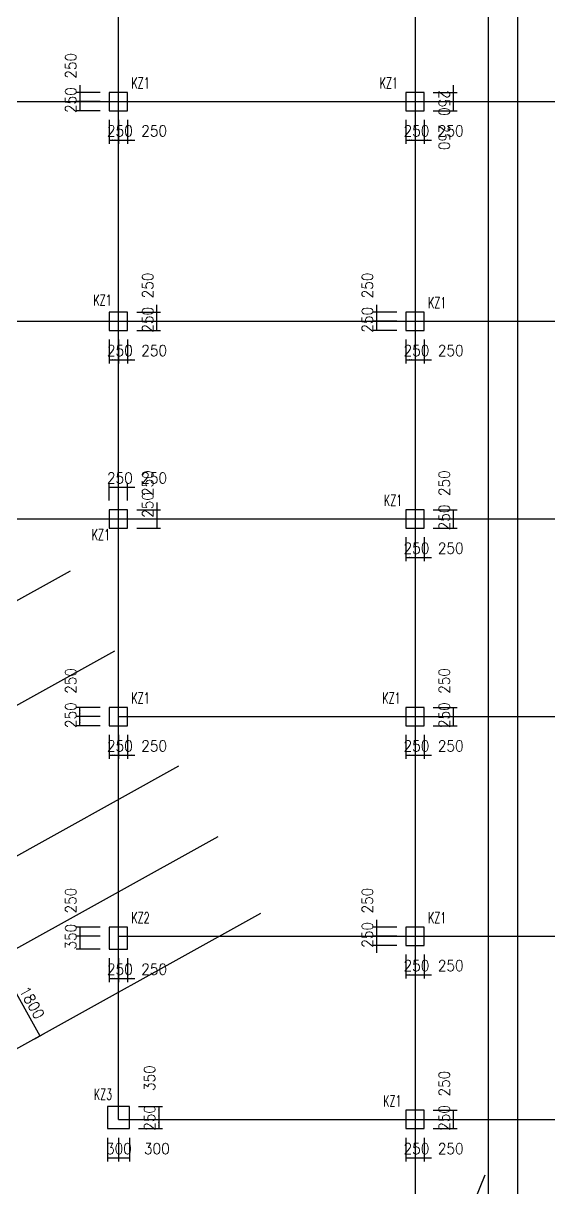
# Model space of a CAD drawing. Extents: x 387171 to 699106, y 11966 to 245688.
# Drawn here: x 522060 to 536410, y 98222 to 130026 of the extents above; entities that cross this region are included whole.
import ezdxf

# ---------------------------------------------------------------- set-up
doc = ezdxf.new("R2010")
doc.units = 0
doc.header["$LTSCALE"] = 100
doc.header["$MEASUREMENT"] = 0
for name, color, linetype in [('COLU', 7, 'Continuous'), ('DIM', 3, 'Continuous'), ('DOTE', 253, 'Continuous'), ('h后浇带', 51, 'Continuous'), ('NUM', 7, 'Continuous'), ('小尺寸', 4, 'Continuous')]:
    doc.layers.add(name, color=color, linetype=linetype)
doc.styles.get("Standard").update_dxf_attribs({"font": 'standard'})
doc.dimstyles.get("Standard").update_dxf_attribs({"dimtxt": 300, "dimasz": 100, "dimexe": 100, "dimexo": 250, "dimgap": 100, "dimtad": 0, "dimtoh": 1, "dimdec": 0, "dimdsep": 46, "dimcen": 0.09, "dimclrt": 7, "dimadec": 0, "dimazin": 0, "dimtfac": 1, "dimtdec": 4, "dimtofl": 0, "dimtmove": 0, "dimatfit": 3, "dimfxl": 1, "dimtolj": 1, "dimtzin": 0, "dimarcsym": 0})

# ---------------------------------------------------------------- blocks, each defined once
blk = doc.blocks.new('*D3214')
at = {"layer": '小尺寸', "color": 0, "linetype": 'ByBlock', "lineweight": -2}
for p, q in [((521503, 103864), (521729, 103990)), ((521641, 103941), (522515, 102367)), ((522377, 102290), (522603, 102416))]:
    blk.add_line(p, q, dxfattribs=at)
for points in [[(521641, 103941), (521705, 103862), (521675, 103846)], [(522515, 102367), (522452, 102447), (522481, 102463)]]:
    blk.add_solid(points, dxfattribs=at)
at = {"layer": '小尺寸', "color": 7, "linetype": 'Continuous', "lineweight": -2, "insert": (522297, 103276), "char_height": 300, "width": 690, "attachment_point": 5, "rotation": 299.0454}
blk.add_mtext('1800', dxfattribs=at)
blk = doc.blocks.new('*D1514')
at = {"layer": 'DIM', "color": 0, "linetype": 'ByBlock', "lineweight": -2}
for p, q in [((523608, 128338), (523608, 127688)), ((524158, 128138), (523508, 128138)), ((524158, 127888), (523508, 127888))]:
    blk.add_line(p, q, dxfattribs=at)
for points in [[(523608, 128138), (523591, 128238), (523625, 128238)], [(523608, 127888), (523625, 127788), (523591, 127788)]]:
    blk.add_solid(points, dxfattribs=at)
at = {"layer": 'DIM', "color": 7, "linetype": 'Continuous', "lineweight": -2, "insert": (523358, 128864), "char_height": 300, "width": 566.67, "attachment_point": 5, "rotation": 90}
blk.add_mtext('250', dxfattribs=at)
blk = doc.blocks.new('*D1693')
at = {"layer": 'DIM', "color": 0, "linetype": 'ByBlock', "lineweight": -2}
for p, q in [((524158, 127888), (523508, 127888)), ((523608, 127888), (523608, 127638)), ((524158, 127638), (523508, 127638))]:
    blk.add_line(p, q, dxfattribs=at)
for points in [[(523608, 127888), (523625, 127788), (523591, 127788)], [(523608, 127638), (523591, 127738), (523625, 127738)]]:
    blk.add_solid(points, dxfattribs=at)
at = {"layer": 'DIM', "color": 7, "linetype": 'Continuous', "lineweight": -2, "insert": (523358, 127928), "char_height": 300, "width": 566.67, "attachment_point": 5, "rotation": 90}
blk.add_mtext('250', dxfattribs=at)
blk = doc.blocks.new('*D2612')
at = {"layer": 'DIM', "color": 0, "linetype": 'ByBlock', "lineweight": -2}
for p, q in [((524408, 127388), (524408, 126738)), ((524658, 127388), (524658, 126738)), ((524408, 126838), (524658, 126838))]:
    blk.add_line(p, q, dxfattribs=at)
for points in [[(524408, 126838), (524508, 126855), (524508, 126821)], [(524658, 126838), (524558, 126821), (524558, 126855)]]:
    blk.add_solid(points, dxfattribs=at)
at = {"layer": 'DIM', "color": 7, "linetype": 'Continuous', "lineweight": -2, "insert": (524698, 127088), "char_height": 300, "width": 566.67, "attachment_point": 5}
blk.add_mtext('250', dxfattribs=at)
blk = doc.blocks.new('*D2228')
at = {"layer": 'DIM', "color": 0, "linetype": 'ByBlock', "lineweight": -2}
for p, q in [((524658, 127388), (524658, 126738)), ((524908, 127388), (524908, 126738)), ((524458, 126838), (525108, 126838))]:
    blk.add_line(p, q, dxfattribs=at)
for points in [[(524658, 126838), (524558, 126821), (524558, 126855)], [(524908, 126838), (525008, 126855), (525008, 126821)]]:
    blk.add_solid(points, dxfattribs=at)
at = {"layer": 'DIM', "color": 7, "linetype": 'Continuous', "lineweight": -2, "insert": (525634, 127088), "char_height": 300, "width": 566.67, "attachment_point": 5}
blk.add_mtext('250', dxfattribs=at)
blk = doc.blocks.new('*D3007')
at = {"layer": 'DIM', "color": 0, "linetype": 'ByBlock', "lineweight": -2}
for p, q in [((532508, 127388), (532508, 126738)), ((532758, 127388), (532758, 126738)), ((532508, 126838), (532758, 126838))]:
    blk.add_line(p, q, dxfattribs=at)
for points in [[(532508, 126838), (532608, 126855), (532608, 126821)], [(532758, 126838), (532658, 126821), (532658, 126855)]]:
    blk.add_solid(points, dxfattribs=at)
at = {"layer": 'DIM', "color": 7, "linetype": 'Continuous', "lineweight": -2, "insert": (532798, 127088), "char_height": 300, "width": 566.67, "attachment_point": 5}
blk.add_mtext('250', dxfattribs=at)
blk = doc.blocks.new('*D2760')
at = {"layer": 'DIM', "color": 0, "linetype": 'ByBlock', "lineweight": -2}
for p, q in [((532758, 127388), (532758, 126738)), ((533008, 127388), (533008, 126738)), ((532558, 126838), (533208, 126838))]:
    blk.add_line(p, q, dxfattribs=at)
for points in [[(532758, 126838), (532658, 126821), (532658, 126855)], [(533008, 126838), (533108, 126855), (533108, 126821)]]:
    blk.add_solid(points, dxfattribs=at)
at = {"layer": 'DIM', "color": 7, "linetype": 'Continuous', "lineweight": -2, "insert": (533734, 127088), "char_height": 300, "width": 566.67, "attachment_point": 5}
blk.add_mtext('250', dxfattribs=at)
blk = doc.blocks.new('*D3556')
at = {"layer": 'DIM', "color": 0, "linetype": 'ByBlock', "lineweight": -2}
for p, q in [((533258, 127888), (533908, 127888)), ((533808, 127638), (533808, 127888)), ((533258, 127638), (533908, 127638))]:
    blk.add_line(p, q, dxfattribs=at)
for points in [[(533808, 127888), (533825, 127788), (533791, 127788)], [(533808, 127638), (533791, 127738), (533825, 127738)]]:
    blk.add_solid(points, dxfattribs=at)
at = {"layer": 'DIM', "color": 7, "linetype": 'Continuous', "lineweight": -2, "insert": (533558, 126912), "char_height": 300, "width": 566.67, "attachment_point": 5, "rotation": 270}
blk.add_mtext('250', dxfattribs=at)
blk = doc.blocks.new('*D3304')
at = {"layer": 'DIM', "color": 0, "linetype": 'ByBlock', "lineweight": -2}
for p, q in [((533808, 127688), (533808, 128338)), ((533258, 128138), (533908, 128138)), ((533258, 127888), (533908, 127888))]:
    blk.add_line(p, q, dxfattribs=at)
for points in [[(533808, 128138), (533791, 128238), (533825, 128238)], [(533808, 127888), (533825, 127788), (533791, 127788)]]:
    blk.add_solid(points, dxfattribs=at)
at = {"layer": 'DIM', "color": 7, "linetype": 'Continuous', "lineweight": -2, "insert": (533558, 127848), "char_height": 300, "width": 566.67, "attachment_point": 5, "rotation": 270}
blk.add_mtext('250', dxfattribs=at)
blk = doc.blocks.new('*D2312')
at = {"layer": 'DIM', "color": 0, "linetype": 'ByBlock', "lineweight": -2}
for p, q in [((524408, 121388), (524408, 120738)), ((524658, 121388), (524658, 120738)), ((524408, 120838), (524658, 120838))]:
    blk.add_line(p, q, dxfattribs=at)
for points in [[(524408, 120838), (524508, 120855), (524508, 120821)], [(524658, 120838), (524558, 120821), (524558, 120855)]]:
    blk.add_solid(points, dxfattribs=at)
at = {"layer": 'DIM', "color": 7, "linetype": 'Continuous', "lineweight": -2, "insert": (524698, 121088), "char_height": 300, "width": 566.67, "attachment_point": 5}
blk.add_mtext('250', dxfattribs=at)
blk = doc.blocks.new('*D1923')
at = {"layer": 'DIM', "color": 0, "linetype": 'ByBlock', "lineweight": -2}
for p, q in [((524658, 121388), (524658, 120738)), ((524908, 121388), (524908, 120738)), ((524458, 120838), (525108, 120838))]:
    blk.add_line(p, q, dxfattribs=at)
for points in [[(524658, 120838), (524558, 120821), (524558, 120855)], [(524908, 120838), (525008, 120855), (525008, 120821)]]:
    blk.add_solid(points, dxfattribs=at)
at = {"layer": 'DIM', "color": 7, "linetype": 'Continuous', "lineweight": -2, "insert": (525634, 121088), "char_height": 300, "width": 566.67, "attachment_point": 5}
blk.add_mtext('250', dxfattribs=at)
blk = doc.blocks.new('*D2851')
at = {"layer": 'DIM', "color": 0, "linetype": 'ByBlock', "lineweight": -2}
for p, q in [((525158, 121888), (525808, 121888)), ((525708, 121638), (525708, 121888)), ((525158, 121638), (525808, 121638))]:
    blk.add_line(p, q, dxfattribs=at)
for points in [[(525708, 121888), (525725, 121788), (525691, 121788)], [(525708, 121638), (525691, 121738), (525725, 121738)]]:
    blk.add_solid(points, dxfattribs=at)
at = {"layer": 'DIM', "color": 7, "linetype": 'Continuous', "lineweight": -2, "insert": (525458, 121928), "char_height": 300, "width": 566.67, "attachment_point": 5, "rotation": 90}
blk.add_mtext('250', dxfattribs=at)
blk = doc.blocks.new('*D3025')
at = {"layer": 'DIM', "color": 0, "linetype": 'ByBlock', "lineweight": -2}
for p, q in [((525158, 122138), (525808, 122138)), ((525708, 121688), (525708, 122338)), ((525158, 121888), (525808, 121888))]:
    blk.add_line(p, q, dxfattribs=at)
for points in [[(525708, 122138), (525691, 122238), (525725, 122238)], [(525708, 121888), (525725, 121788), (525691, 121788)]]:
    blk.add_solid(points, dxfattribs=at)
at = {"layer": 'DIM', "color": 7, "linetype": 'Continuous', "lineweight": -2, "insert": (525458, 122864), "char_height": 300, "width": 566.67, "attachment_point": 5, "rotation": 90}
blk.add_mtext('250', dxfattribs=at)
blk = doc.blocks.new('*D2638')
at = {"layer": 'DIM', "color": 0, "linetype": 'ByBlock', "lineweight": -2}
for p, q in [((532258, 122138), (531608, 122138)), ((531708, 122338), (531708, 121688)), ((532258, 121888), (531608, 121888))]:
    blk.add_line(p, q, dxfattribs=at)
for points in [[(531708, 122138), (531691, 122238), (531725, 122238)], [(531708, 121888), (531725, 121788), (531691, 121788)]]:
    blk.add_solid(points, dxfattribs=at)
at = {"layer": 'DIM', "color": 7, "linetype": 'Continuous', "lineweight": -2, "insert": (531458, 122864), "char_height": 300, "width": 566.67, "attachment_point": 5, "rotation": 90}
blk.add_mtext('250', dxfattribs=at)
blk = doc.blocks.new('*D3557')
at = {"layer": 'DIM', "color": 0, "linetype": 'ByBlock', "lineweight": -2}
for p, q in [((532258, 121888), (531608, 121888)), ((531708, 121888), (531708, 121638)), ((532258, 121638), (531608, 121638))]:
    blk.add_line(p, q, dxfattribs=at)
for points in [[(531708, 121888), (531725, 121788), (531691, 121788)], [(531708, 121638), (531691, 121738), (531725, 121738)]]:
    blk.add_solid(points, dxfattribs=at)
at = {"layer": 'DIM', "color": 7, "linetype": 'Continuous', "lineweight": -2, "insert": (531458, 121928), "char_height": 300, "width": 566.67, "attachment_point": 5, "rotation": 90}
blk.add_mtext('250', dxfattribs=at)
blk = doc.blocks.new('*D3168')
at = {"layer": 'DIM', "color": 0, "linetype": 'ByBlock', "lineweight": -2}
for p, q in [((532508, 121388), (532508, 120738)), ((532758, 121388), (532758, 120738)), ((532508, 120838), (532758, 120838))]:
    blk.add_line(p, q, dxfattribs=at)
for points in [[(532508, 120838), (532608, 120855), (532608, 120821)], [(532758, 120838), (532658, 120821), (532658, 120855)]]:
    blk.add_solid(points, dxfattribs=at)
at = {"layer": 'DIM', "color": 7, "linetype": 'Continuous', "lineweight": -2, "insert": (532798, 121088), "char_height": 300, "width": 566.67, "attachment_point": 5}
blk.add_mtext('250', dxfattribs=at)
blk = doc.blocks.new('*D4102')
at = {"layer": 'DIM', "color": 0, "linetype": 'ByBlock', "lineweight": -2}
for p, q in [((532758, 121388), (532758, 120738)), ((533008, 121388), (533008, 120738)), ((532558, 120838), (533208, 120838))]:
    blk.add_line(p, q, dxfattribs=at)
for points in [[(532758, 120838), (532658, 120821), (532658, 120855)], [(533008, 120838), (533108, 120855), (533108, 120821)]]:
    blk.add_solid(points, dxfattribs=at)
at = {"layer": 'DIM', "color": 7, "linetype": 'Continuous', "lineweight": -2, "insert": (533734, 121088), "char_height": 300, "width": 566.67, "attachment_point": 5}
blk.add_mtext('250', dxfattribs=at)
blk = doc.blocks.new('*D3702')
at = {"layer": 'DIM', "color": 0, "linetype": 'ByBlock', "lineweight": -2}
for p, q in [((525158, 116738), (525808, 116738)), ((525708, 116938), (525708, 116288)), ((525158, 116488), (525808, 116488))]:
    blk.add_line(p, q, dxfattribs=at)
for points in [[(525708, 116738), (525691, 116838), (525725, 116838)], [(525708, 116488), (525725, 116388), (525691, 116388)]]:
    blk.add_solid(points, dxfattribs=at)
at = {"layer": 'DIM', "color": 7, "linetype": 'Continuous', "lineweight": -2, "insert": (525458, 117464), "char_height": 300, "width": 566.67, "attachment_point": 5, "rotation": 90}
blk.add_mtext('250', dxfattribs=at)
blk = doc.blocks.new('*D3896')
at = {"layer": 'DIM', "color": 0, "linetype": 'ByBlock', "lineweight": -2}
for p, q in [((525158, 116488), (525808, 116488)), ((525708, 116488), (525708, 116238)), ((525158, 116238), (525808, 116238))]:
    blk.add_line(p, q, dxfattribs=at)
for points in [[(525708, 116488), (525725, 116388), (525691, 116388)], [(525708, 116238), (525691, 116338), (525725, 116338)]]:
    blk.add_solid(points, dxfattribs=at)
at = {"layer": 'DIM', "color": 7, "linetype": 'Continuous', "lineweight": -2, "insert": (525458, 116871), "char_height": 300, "width": 566.67, "attachment_point": 5, "rotation": 90}
blk.add_mtext('250', dxfattribs=at)
blk = doc.blocks.new('*D163')
at = {"layer": 'DIM', "color": 0, "linetype": 'ByBlock', "lineweight": -2}
for p, q in [((524408, 116988), (524408, 117456)), ((524658, 116988), (524658, 117456)), ((524408, 117356), (524658, 117356))]:
    blk.add_line(p, q, dxfattribs=at)
for points in [[(524408, 117356), (524508, 117373), (524508, 117340)], [(524658, 117356), (524558, 117340), (524558, 117373)]]:
    blk.add_solid(points, dxfattribs=at)
at = {"layer": 'DIM', "color": 7, "linetype": 'Continuous', "lineweight": -2, "insert": (524698, 117606), "char_height": 300, "width": 566.67, "attachment_point": 5}
blk.add_mtext('250', dxfattribs=at)
blk = doc.blocks.new('*D4434')
at = {"layer": 'DIM', "color": 0, "linetype": 'ByBlock', "lineweight": -2}
for p, q in [((524658, 116988), (524658, 117456)), ((524908, 116988), (524908, 117456)), ((524458, 117356), (525108, 117356))]:
    blk.add_line(p, q, dxfattribs=at)
for points in [[(524658, 117356), (524558, 117340), (524558, 117373)], [(524908, 117356), (525008, 117373), (525008, 117340)]]:
    blk.add_solid(points, dxfattribs=at)
at = {"layer": 'DIM', "color": 7, "linetype": 'Continuous', "lineweight": -2, "insert": (525634, 117606), "char_height": 300, "width": 566.67, "attachment_point": 5}
blk.add_mtext('250', dxfattribs=at)
blk = doc.blocks.new('*D528')
at = {"layer": 'DIM', "color": 0, "linetype": 'ByBlock', "lineweight": -2}
for p, q in [((532508, 115988), (532508, 115338)), ((532758, 115988), (532758, 115338)), ((532508, 115438), (532758, 115438))]:
    blk.add_line(p, q, dxfattribs=at)
for points in [[(532508, 115438), (532608, 115455), (532608, 115421)], [(532758, 115438), (532658, 115421), (532658, 115455)]]:
    blk.add_solid(points, dxfattribs=at)
at = {"layer": 'DIM', "color": 7, "linetype": 'Continuous', "lineweight": -2, "insert": (532798, 115688), "char_height": 300, "width": 566.67, "attachment_point": 5}
blk.add_mtext('250', dxfattribs=at)
blk = doc.blocks.new('*D311')
at = {"layer": 'DIM', "color": 0, "linetype": 'ByBlock', "lineweight": -2}
for p, q in [((532758, 115988), (532758, 115338)), ((533008, 115988), (533008, 115338)), ((532558, 115438), (533208, 115438))]:
    blk.add_line(p, q, dxfattribs=at)
for points in [[(532758, 115438), (532658, 115421), (532658, 115455)], [(533008, 115438), (533108, 115455), (533108, 115421)]]:
    blk.add_solid(points, dxfattribs=at)
at = {"layer": 'DIM', "color": 7, "linetype": 'Continuous', "lineweight": -2, "insert": (533734, 115688), "char_height": 300, "width": 566.67, "attachment_point": 5}
blk.add_mtext('250', dxfattribs=at)
blk = doc.blocks.new('*D1062')
at = {"layer": 'DIM', "color": 0, "linetype": 'ByBlock', "lineweight": -2}
for p, q in [((533258, 116488), (533908, 116488)), ((533808, 116238), (533808, 116488)), ((533258, 116238), (533908, 116238))]:
    blk.add_line(p, q, dxfattribs=at)
for points in [[(533808, 116488), (533825, 116388), (533791, 116388)], [(533808, 116238), (533791, 116338), (533825, 116338)]]:
    blk.add_solid(points, dxfattribs=at)
at = {"layer": 'DIM', "color": 7, "linetype": 'Continuous', "lineweight": -2, "insert": (533558, 116528), "char_height": 300, "width": 566.67, "attachment_point": 5, "rotation": 90}
blk.add_mtext('250', dxfattribs=at)
blk = doc.blocks.new('*D819')
at = {"layer": 'DIM', "color": 0, "linetype": 'ByBlock', "lineweight": -2}
for p, q in [((533258, 116738), (533908, 116738)), ((533808, 116488), (533808, 116738)), ((533258, 116488), (533908, 116488))]:
    blk.add_line(p, q, dxfattribs=at)
for points in [[(533808, 116738), (533825, 116638), (533791, 116638)], [(533808, 116488), (533791, 116588), (533825, 116588)]]:
    blk.add_solid(points, dxfattribs=at)
at = {"layer": 'DIM', "color": 7, "linetype": 'Continuous', "lineweight": -2, "insert": (533558, 117464), "char_height": 300, "width": 566.67, "attachment_point": 5, "rotation": 90}
blk.add_mtext('250', dxfattribs=at)
blk = doc.blocks.new('*D2852')
at = {"layer": 'DIM', "color": 0, "linetype": 'ByBlock', "lineweight": -2}
for p, q in [((524408, 110588), (524408, 109938)), ((524658, 110588), (524658, 109938)), ((524408, 110038), (524658, 110038))]:
    blk.add_line(p, q, dxfattribs=at)
for points in [[(524408, 110038), (524508, 110055), (524508, 110021)], [(524658, 110038), (524558, 110021), (524558, 110055)]]:
    blk.add_solid(points, dxfattribs=at)
at = {"layer": 'DIM', "color": 7, "linetype": 'Continuous', "lineweight": -2, "insert": (524698, 110288), "char_height": 300, "width": 566.67, "attachment_point": 5}
blk.add_mtext('250', dxfattribs=at)
blk = doc.blocks.new('*D3028')
at = {"layer": 'DIM', "color": 0, "linetype": 'ByBlock', "lineweight": -2}
for p, q in [((524658, 110588), (524658, 109938)), ((524908, 110588), (524908, 109938)), ((524458, 110038), (525108, 110038))]:
    blk.add_line(p, q, dxfattribs=at)
for points in [[(524658, 110038), (524558, 110021), (524558, 110055)], [(524908, 110038), (525008, 110055), (525008, 110021)]]:
    blk.add_solid(points, dxfattribs=at)
at = {"layer": 'DIM', "color": 7, "linetype": 'Continuous', "lineweight": -2, "insert": (525634, 110288), "char_height": 300, "width": 566.67, "attachment_point": 5}
blk.add_mtext('250', dxfattribs=at)
blk = doc.blocks.new('*D2797')
at = {"layer": 'DIM', "color": 0, "linetype": 'ByBlock', "lineweight": -2}
for p, q in [((524158, 111088), (523508, 111088)), ((523608, 110838), (523608, 111088)), ((524158, 110838), (523508, 110838))]:
    blk.add_line(p, q, dxfattribs=at)
for points in [[(523608, 111088), (523625, 110988), (523591, 110988)], [(523608, 110838), (523591, 110938), (523625, 110938)]]:
    blk.add_solid(points, dxfattribs=at)
at = {"layer": 'DIM', "color": 7, "linetype": 'Continuous', "lineweight": -2, "insert": (523358, 111128), "char_height": 300, "width": 566.67, "attachment_point": 5, "rotation": 90}
blk.add_mtext('250', dxfattribs=at)
blk = doc.blocks.new('*D3559')
at = {"layer": 'DIM', "color": 0, "linetype": 'ByBlock', "lineweight": -2}
for p, q in [((524158, 111338), (523508, 111338)), ((523608, 111088), (523608, 111338)), ((524158, 111088), (523508, 111088))]:
    blk.add_line(p, q, dxfattribs=at)
for points in [[(523608, 111338), (523625, 111238), (523591, 111238)], [(523608, 111088), (523591, 111188), (523625, 111188)]]:
    blk.add_solid(points, dxfattribs=at)
at = {"layer": 'DIM', "color": 7, "linetype": 'Continuous', "lineweight": -2, "insert": (523358, 112064), "char_height": 300, "width": 566.67, "attachment_point": 5, "rotation": 90}
blk.add_mtext('250', dxfattribs=at)
blk = doc.blocks.new('*D3169')
at = {"layer": 'DIM', "color": 0, "linetype": 'ByBlock', "lineweight": -2}
for p, q in [((532508, 110588), (532508, 109938)), ((532758, 110588), (532758, 109938)), ((532508, 110038), (532758, 110038))]:
    blk.add_line(p, q, dxfattribs=at)
for points in [[(532508, 110038), (532608, 110055), (532608, 110021)], [(532758, 110038), (532658, 110021), (532658, 110055)]]:
    blk.add_solid(points, dxfattribs=at)
at = {"layer": 'DIM', "color": 7, "linetype": 'Continuous', "lineweight": -2, "insert": (532798, 110288), "char_height": 300, "width": 566.67, "attachment_point": 5}
blk.add_mtext('250', dxfattribs=at)
blk = doc.blocks.new('*D4103')
at = {"layer": 'DIM', "color": 0, "linetype": 'ByBlock', "lineweight": -2}
for p, q in [((532758, 110588), (532758, 109938)), ((533008, 110588), (533008, 109938)), ((532558, 110038), (533208, 110038))]:
    blk.add_line(p, q, dxfattribs=at)
for points in [[(532758, 110038), (532658, 110021), (532658, 110055)], [(533008, 110038), (533108, 110055), (533108, 110021)]]:
    blk.add_solid(points, dxfattribs=at)
at = {"layer": 'DIM', "color": 7, "linetype": 'Continuous', "lineweight": -2, "insert": (533734, 110288), "char_height": 300, "width": 566.67, "attachment_point": 5}
blk.add_mtext('250', dxfattribs=at)
blk = doc.blocks.new('*D3704')
at = {"layer": 'DIM', "color": 0, "linetype": 'ByBlock', "lineweight": -2}
for p, q in [((533258, 111088), (533908, 111088)), ((533808, 110838), (533808, 111088)), ((533258, 110838), (533908, 110838))]:
    blk.add_line(p, q, dxfattribs=at)
for points in [[(533808, 111088), (533825, 110988), (533791, 110988)], [(533808, 110838), (533791, 110938), (533825, 110938)]]:
    blk.add_solid(points, dxfattribs=at)
at = {"layer": 'DIM', "color": 7, "linetype": 'Continuous', "lineweight": -2, "insert": (533558, 111128), "char_height": 300, "width": 566.67, "attachment_point": 5, "rotation": 90}
blk.add_mtext('250', dxfattribs=at)
blk = doc.blocks.new('*D4622')
at = {"layer": 'DIM', "color": 0, "linetype": 'ByBlock', "lineweight": -2}
for p, q in [((533258, 111338), (533908, 111338)), ((533808, 111088), (533808, 111338)), ((533258, 111088), (533908, 111088))]:
    blk.add_line(p, q, dxfattribs=at)
for points in [[(533808, 111338), (533825, 111238), (533791, 111238)], [(533808, 111088), (533791, 111188), (533825, 111188)]]:
    blk.add_solid(points, dxfattribs=at)
at = {"layer": 'DIM', "color": 7, "linetype": 'Continuous', "lineweight": -2, "insert": (533558, 112064), "char_height": 300, "width": 566.67, "attachment_point": 5, "rotation": 90}
blk.add_mtext('250', dxfattribs=at)
blk = doc.blocks.new('*D807')
at = {"layer": 'DIM', "color": 0, "linetype": 'ByBlock', "lineweight": -2}
for p, q in [((524158, 105338), (523508, 105338)), ((523608, 105338), (523608, 105088)), ((524158, 105088), (523508, 105088))]:
    blk.add_line(p, q, dxfattribs=at)
for points in [[(523608, 105338), (523625, 105238), (523591, 105238)], [(523608, 105088), (523591, 105188), (523625, 105188)]]:
    blk.add_solid(points, dxfattribs=at)
at = {"layer": 'DIM', "color": 7, "linetype": 'Continuous', "lineweight": -2, "insert": (523358, 106064), "char_height": 300, "width": 566.67, "attachment_point": 5, "rotation": 90}
blk.add_mtext('250', dxfattribs=at)
blk = doc.blocks.new('*D991')
at = {"layer": 'DIM', "color": 0, "linetype": 'ByBlock', "lineweight": -2}
for p, q in [((524158, 105088), (523508, 105088)), ((523608, 105088), (523608, 104738)), ((524158, 104738), (523508, 104738))]:
    blk.add_line(p, q, dxfattribs=at)
for points in [[(523608, 105088), (523625, 104988), (523591, 104988)], [(523608, 104738), (523591, 104838), (523625, 104838)]]:
    blk.add_solid(points, dxfattribs=at)
at = {"layer": 'DIM', "color": 7, "linetype": 'Continuous', "lineweight": -2, "insert": (523358, 105078), "char_height": 300, "width": 566.67, "attachment_point": 5, "rotation": 90}
blk.add_mtext('350', dxfattribs=at)
blk = doc.blocks.new('*D1924')
at = {"layer": 'DIM', "color": 0, "linetype": 'ByBlock', "lineweight": -2}
for p, q in [((524408, 104488), (524408, 103838)), ((524658, 104488), (524658, 103838)), ((524408, 103938), (524658, 103938))]:
    blk.add_line(p, q, dxfattribs=at)
for points in [[(524408, 103938), (524508, 103955), (524508, 103921)], [(524658, 103938), (524558, 103921), (524558, 103955)]]:
    blk.add_solid(points, dxfattribs=at)
at = {"layer": 'DIM', "color": 7, "linetype": 'Continuous', "lineweight": -2, "insert": (524698, 104188), "char_height": 300, "width": 566.67, "attachment_point": 5}
blk.add_mtext('250', dxfattribs=at)
blk = doc.blocks.new('*D1532')
at = {"layer": 'DIM', "color": 0, "linetype": 'ByBlock', "lineweight": -2}
for p, q in [((524658, 104488), (524658, 103838)), ((524908, 104488), (524908, 103838)), ((524458, 103938), (525108, 103938))]:
    blk.add_line(p, q, dxfattribs=at)
for points in [[(524658, 103938), (524558, 103921), (524558, 103955)], [(524908, 103938), (525008, 103955), (525008, 103921)]]:
    blk.add_solid(points, dxfattribs=at)
at = {"layer": 'DIM', "color": 7, "linetype": 'Continuous', "lineweight": -2, "insert": (525634, 104188), "char_height": 300, "width": 566.67, "attachment_point": 5}
blk.add_mtext('250', dxfattribs=at)
blk = doc.blocks.new('*D2314')
at = {"layer": 'DIM', "color": 0, "linetype": 'ByBlock', "lineweight": -2}
for p, q in [((525208, 100438), (525858, 100438)), ((525758, 100438), (525758, 100088)), ((525208, 100088), (525858, 100088))]:
    blk.add_line(p, q, dxfattribs=at)
for points in [[(525758, 100438), (525775, 100338), (525741, 100338)], [(525758, 100088), (525741, 100188), (525775, 100188)]]:
    blk.add_solid(points, dxfattribs=at)
at = {"layer": 'DIM', "color": 7, "linetype": 'Continuous', "lineweight": -2, "insert": (525508, 101214), "char_height": 300, "width": 566.67, "attachment_point": 5, "rotation": 90}
blk.add_mtext('350', dxfattribs=at)
blk = doc.blocks.new('*D2067')
at = {"layer": 'DIM', "color": 0, "linetype": 'ByBlock', "lineweight": -2}
for p, q in [((525208, 100088), (525858, 100088)), ((525758, 100088), (525758, 99838)), ((525208, 99838), (525858, 99838))]:
    blk.add_line(p, q, dxfattribs=at)
for points in [[(525758, 100088), (525775, 99988), (525741, 99988)], [(525758, 99838), (525741, 99938), (525775, 99938)]]:
    blk.add_solid(points, dxfattribs=at)
at = {"layer": 'DIM', "color": 7, "linetype": 'Continuous', "lineweight": -2, "insert": (525508, 100128), "char_height": 300, "width": 566.67, "attachment_point": 5, "rotation": 90}
blk.add_mtext('250', dxfattribs=at)
blk = doc.blocks.new('*D2853')
at = {"layer": 'DIM', "color": 0, "linetype": 'ByBlock', "lineweight": -2}
for p, q in [((524358, 99588), (524358, 98938)), ((524658, 99588), (524658, 98938)), ((524358, 99038), (524658, 99038))]:
    blk.add_line(p, q, dxfattribs=at)
for points in [[(524358, 99038), (524458, 99055), (524458, 99021)], [(524658, 99038), (524558, 99021), (524558, 99055)]]:
    blk.add_solid(points, dxfattribs=at)
at = {"layer": 'DIM', "color": 7, "linetype": 'Continuous', "lineweight": -2, "insert": (524673, 99288), "char_height": 300, "width": 566.67, "attachment_point": 5}
blk.add_mtext('300', dxfattribs=at)
blk = doc.blocks.new('*D2587')
at = {"layer": 'DIM', "color": 0, "linetype": 'ByBlock', "lineweight": -2}
for p, q in [((524658, 99588), (524658, 98938)), ((524958, 99588), (524958, 98938)), ((524658, 99038), (524958, 99038))]:
    blk.add_line(p, q, dxfattribs=at)
for points in [[(524658, 99038), (524758, 99055), (524758, 99021)], [(524958, 99038), (524858, 99021), (524858, 99055)]]:
    blk.add_solid(points, dxfattribs=at)
at = {"layer": 'DIM', "color": 7, "linetype": 'Continuous', "lineweight": -2, "insert": (525709, 99288), "char_height": 300, "width": 566.67, "attachment_point": 5}
blk.add_mtext('300', dxfattribs=at)
blk = doc.blocks.new('*D2656')
at = {"layer": 'DIM', "color": 0, "linetype": 'ByBlock', "lineweight": -2}
for p, q in [((532258, 105338), (531608, 105338)), ((531708, 105538), (531708, 104888)), ((532258, 105088), (531608, 105088))]:
    blk.add_line(p, q, dxfattribs=at)
for points in [[(531708, 105338), (531691, 105438), (531725, 105438)], [(531708, 105088), (531725, 104988), (531691, 104988)]]:
    blk.add_solid(points, dxfattribs=at)
at = {"layer": 'DIM', "color": 7, "linetype": 'Continuous', "lineweight": -2, "insert": (531458, 106064), "char_height": 300, "width": 566.67, "attachment_point": 5, "rotation": 90}
blk.add_mtext('250', dxfattribs=at)
blk = doc.blocks.new('*D3423')
at = {"layer": 'DIM', "color": 0, "linetype": 'ByBlock', "lineweight": -2}
for p, q in [((531708, 105288), (531708, 104638)), ((532258, 105088), (531608, 105088)), ((532258, 104838), (531608, 104838))]:
    blk.add_line(p, q, dxfattribs=at)
for points in [[(531708, 105088), (531691, 105188), (531725, 105188)], [(531708, 104838), (531725, 104738), (531691, 104738)]]:
    blk.add_solid(points, dxfattribs=at)
at = {"layer": 'DIM', "color": 7, "linetype": 'Continuous', "lineweight": -2, "insert": (531458, 105128), "char_height": 300, "width": 566.67, "attachment_point": 5, "rotation": 90}
blk.add_mtext('250', dxfattribs=at)
blk = doc.blocks.new('*D3032')
at = {"layer": 'DIM', "color": 0, "linetype": 'ByBlock', "lineweight": -2}
for p, q in [((532508, 104588), (532508, 103938)), ((532758, 104588), (532758, 103938)), ((532508, 104038), (532758, 104038))]:
    blk.add_line(p, q, dxfattribs=at)
for points in [[(532508, 104038), (532608, 104055), (532608, 104021)], [(532758, 104038), (532658, 104021), (532658, 104055)]]:
    blk.add_solid(points, dxfattribs=at)
at = {"layer": 'DIM', "color": 7, "linetype": 'Continuous', "lineweight": -2, "insert": (532798, 104288), "char_height": 300, "width": 566.67, "attachment_point": 5}
blk.add_mtext('250', dxfattribs=at)
blk = doc.blocks.new('*D3958')
at = {"layer": 'DIM', "color": 0, "linetype": 'ByBlock', "lineweight": -2}
for p, q in [((532758, 104588), (532758, 103938)), ((533008, 104588), (533008, 103938)), ((532558, 104038), (533208, 104038))]:
    blk.add_line(p, q, dxfattribs=at)
for points in [[(532758, 104038), (532658, 104021), (532658, 104055)], [(533008, 104038), (533108, 104055), (533108, 104021)]]:
    blk.add_solid(points, dxfattribs=at)
at = {"layer": 'DIM', "color": 7, "linetype": 'Continuous', "lineweight": -2, "insert": (533734, 104288), "char_height": 300, "width": 566.67, "attachment_point": 5}
blk.add_mtext('250', dxfattribs=at)
blk = doc.blocks.new('*D3565')
at = {"layer": 'DIM', "color": 0, "linetype": 'ByBlock', "lineweight": -2}
for p, q in [((532508, 99588), (532508, 98938)), ((532758, 99588), (532758, 98938)), ((532508, 99038), (532758, 99038))]:
    blk.add_line(p, q, dxfattribs=at)
for points in [[(532508, 99038), (532608, 99055), (532608, 99021)], [(532758, 99038), (532658, 99021), (532658, 99055)]]:
    blk.add_solid(points, dxfattribs=at)
at = {"layer": 'DIM', "color": 7, "linetype": 'Continuous', "lineweight": -2, "insert": (532798, 99288), "char_height": 300, "width": 566.67, "attachment_point": 5}
blk.add_mtext('250', dxfattribs=at)
blk = doc.blocks.new('*D3764')
at = {"layer": 'DIM', "color": 0, "linetype": 'ByBlock', "lineweight": -2}
for p, q in [((532758, 99588), (532758, 98938)), ((533008, 99588), (533008, 98938)), ((532558, 99038), (533208, 99038))]:
    blk.add_line(p, q, dxfattribs=at)
for points in [[(532758, 99038), (532658, 99021), (532658, 99055)], [(533008, 99038), (533108, 99055), (533108, 99021)]]:
    blk.add_solid(points, dxfattribs=at)
at = {"layer": 'DIM', "color": 7, "linetype": 'Continuous', "lineweight": -2, "insert": (533734, 99288), "char_height": 300, "width": 566.67, "attachment_point": 5}
blk.add_mtext('250', dxfattribs=at)
blk = doc.blocks.new('*D4649')
at = {"layer": 'DIM', "color": 0, "linetype": 'ByBlock', "lineweight": -2}
for p, q in [((533258, 100088), (533908, 100088)), ((533808, 99838), (533808, 100088)), ((533258, 99838), (533908, 99838))]:
    blk.add_line(p, q, dxfattribs=at)
for points in [[(533808, 100088), (533825, 99988), (533791, 99988)], [(533808, 99838), (533791, 99938), (533825, 99938)]]:
    blk.add_solid(points, dxfattribs=at)
at = {"layer": 'DIM', "color": 7, "linetype": 'Continuous', "lineweight": -2, "insert": (533558, 100128), "char_height": 300, "width": 566.67, "attachment_point": 5, "rotation": 90}
blk.add_mtext('250', dxfattribs=at)
blk = doc.blocks.new('*D4281')
at = {"layer": 'DIM', "color": 0, "linetype": 'ByBlock', "lineweight": -2}
for p, q in [((533258, 100338), (533908, 100338)), ((533808, 100088), (533808, 100338)), ((533258, 100088), (533908, 100088))]:
    blk.add_line(p, q, dxfattribs=at)
for points in [[(533808, 100338), (533825, 100238), (533791, 100238)], [(533808, 100088), (533791, 100188), (533825, 100188)]]:
    blk.add_solid(points, dxfattribs=at)
at = {"layer": 'DIM', "color": 7, "linetype": 'Continuous', "lineweight": -2, "insert": (533558, 101064), "char_height": 300, "width": 566.67, "attachment_point": 5, "rotation": 90}
blk.add_mtext('250', dxfattribs=at)
blk = doc.blocks.new('后浇带现场')
at = {"color": 6, "lineweight": 30}
for points in [[(662200, 674230), (718557, 674230), (718557, 624270), (707583, 624270), (707286, 620897), (700215, 616964), (698139, 620873), (664797, 619534)], [(662200, 673430), (717757, 673430), (717757, 625070), (706851, 625070), (706526, 621390), (700538, 618060), (698609, 621692), (664765, 620333)]]:
    blk.add_lwpolyline(points, dxfattribs=at)
at = {"layer": 'h后浇带', "color": 1}
blk.add_line((718557, 685030), (718557, 651530), dxfattribs=at)

msp = doc.modelspace()

# ---------------------------------------------------------------- linework, layer by layer
at = {"layer": 'COLU'}
for points in [[(524408.1, 127637.9), (524908.1, 127637.9), (524908.1, 128137.9), (524408.1, 128137.9)], [(532508.1, 127637.9), (533008.1, 127637.9), (533008.1, 128137.9), (532508.1, 128137.9)], [(524408.1, 121637.9), (524908.1, 121637.9), (524908.1, 122137.9), (524408.1, 122137.9)], [(532508.1, 121637.9), (533008.1, 121637.9), (533008.1, 122137.9), (532508.1, 122137.9)], [(524408.1, 116237.9), (524908.1, 116237.9), (524908.1, 116737.9), (524408.1, 116737.9)], [(532508.1, 116237.9), (533008.1, 116237.9), (533008.1, 116737.9), (532508.1, 116737.9)], [(524408.1, 110837.9), (524908.1, 110837.9), (524908.1, 111337.9), (524408.1, 111337.9)], [(532508.1, 110837.9), (533008.1, 110837.9), (533008.1, 111337.9), (532508.1, 111337.9)], [(524408.1, 104737.9), (524908.1, 104737.9), (524908.1, 105337.9), (524408.1, 105337.9)], [(532508.1, 104837.9), (533008.1, 104837.9), (533008.1, 105337.9), (532508.1, 105337.9)], [(524358.1, 99837.9), (524958.1, 99837.9), (524958.1, 100437.9), (524358.1, 100437.9)], [(532508.1, 99837.9), (533008.1, 99837.9), (533008.1, 100337.9), (532508.1, 100337.9)]]:
    msp.add_lwpolyline(points, close=True, dxfattribs=at)
at = {"layer": 'DOTE'}
for p, q in [((532758, 238913.1), (532758.2, 95505.2)), ((524658.1, 100087.9), (524658.1, 155487.9)), ((510308.1, 127887.9), (579258.1, 127887.9)), ((516558.1, 121887.9), (579258.1, 121887.9)), ((518658.1, 116487.9), (596358.1, 116487.9)), ((523339.4, 115064.1), (499320.8, 101725.4)), ((524551.6, 112881.2), (516517.8, 108413.1)), ((524658.1, 111087.9), (596358.1, 111087.9)), ((526300.9, 109731.2), (502282.3, 96392.6)), ((527369, 107807.9), (520381.5, 103927.4)), ((528534.2, 105709.7), (504515.6, 92371.1)), ((524658.1, 105087.9), (587358.1, 105087.9)), ((524658.1, 100087.9), (587358.1, 100087.9)), ((534664, 98568.3), (532506.8, 93216.7))]:
    msp.add_line(p, q, dxfattribs=at)

# ---------------------------------------------------------------- block references
at = {"color": 3, "lineweight": 30}
msp.add_blockref('后浇带现场', (-182998.7, -527042.1), dxfattribs=at)

# ---------------------------------------------------------------- texts
at = {"layer": 'NUM', "color": 200, "width": 0.7}
for s, p in [('KZ1', (525014.1, 128244)), ('KZ1', (531794.3, 128244)), ('KZ1', (523975.4, 122313.7)), ('KZ1', (533114.1, 122244)), ('KZ1', (531909.4, 116844)), ('KZ1', (523930.5, 115906.4)), ('KZ1', (525014.1, 111444)), ('KZ1', (531864.8, 111444)), ('KZ2', (525014.1, 105444)), ('KZ1', (533114.1, 105444)), ('KZ3', (523987.6, 100622.4)), ('KZ1', (531890.3, 100444))]:
    msp.add_text(s, height=300, dxfattribs=at).set_placement(p)

# ---------------------------------------------------------------- dimensions: what is measured, and where the dimension line sits
at = {"layer": 'DIM', "color": 200}
for p1, p2, distance, picture, middle in [((524408.1, 128137.9), (524408.1, 127887.9), -800, '*D1514', (523358.1, 128356)), ((524408.1, 127887.9), (524408.1, 127637.9), -800, '*D1693', (523358.1, 127419.9)), ((533008.1, 127887.9), (533008.1, 128137.9), -800, '*D3304', (533558.1, 128356)), ((533008.1, 127637.9), (533008.1, 127887.9), -800, '*D3556', (533558.1, 127419.9)), ((524408.1, 127637.9), (524658.1, 127637.9), -800, '*D2612', (524190, 127087.9)), ((524658.1, 127637.9), (524908.1, 127637.9), -800, '*D2228', (525126.1, 127087.9)), ((532508.1, 127637.9), (532758.1, 127637.9), -800, '*D3007', (532290, 127087.9)), ((532758.1, 127637.9), (533008.1, 127637.9), -800, '*D2760', (533226.1, 127087.9)), ((524908.1, 121887.9), (524908.1, 122137.9), -800, '*D3025', (525458.1, 122356)), ((532508.1, 122137.9), (532508.1, 121887.9), -800, '*D2638', (531458.1, 122356)), ((524908.1, 121637.9), (524908.1, 121887.9), -800, '*D2851', (525458.1, 121419.9)), ((532508.1, 121887.9), (532508.1, 121637.9), -800, '*D3557', (531458.1, 121419.9)), ((524408.1, 121637.9), (524658.1, 121637.9), -800, '*D2312', (524190, 121087.9)), ((524658.1, 121637.9), (524908.1, 121637.9), -800, '*D1923', (525126.1, 121087.9)), ((532508.1, 121637.9), (532758.1, 121637.9), -800, '*D3168', (532290, 121087.9)), ((532758.1, 121637.9), (533008.1, 121637.9), -800, '*D4102', (533226.1, 121087.9)), ((524408.1, 116737.9), (524658.1, 116737.9), 618.5, '*D163', (524190, 117606.5)), ((524658.1, 116737.9), (524908.1, 116737.9), 618.5, '*D4434', (525126.1, 117606.5)), ((524908.1, 116737.9), (524908.1, 116487.9), 800, '*D3702', (525458.1, 116956)), ((533008.1, 116487.9), (533008.1, 116737.9), -800, '*D819', (533558.1, 116956)), ((524908.1, 116487.9), (524908.1, 116237.9), 800, '*D3896', (525458.1, 116362.9)), ((533008.1, 116237.9), (533008.1, 116487.9), -800, '*D1062', (533558.1, 116019.9)), ((532508.1, 116237.9), (532758.1, 116237.9), -800, '*D528', (532290, 115687.9)), ((532758.1, 116237.9), (533008.1, 116237.9), -800, '*D311', (533226.1, 115687.9)), ((524408.1, 111087.9), (524408.1, 111337.9), 800, '*D3559', (523358.1, 111556)), ((533008.1, 111087.9), (533008.1, 111337.9), -800, '*D4622', (533558.1, 111556)), ((524408.1, 110837.9), (524408.1, 111087.9), 800, '*D2797', (523358.1, 110619.9)), ((533008.1, 110837.9), (533008.1, 111087.9), -800, '*D3704', (533558.1, 110619.9)), ((524408.1, 110837.9), (524658.1, 110837.9), -800, '*D2852', (524190, 110287.9)), ((524658.1, 110837.9), (524908.1, 110837.9), -800, '*D3028', (525126.1, 110287.9)), ((532508.1, 110837.9), (532758.1, 110837.9), -800, '*D3169', (532290, 110287.9)), ((532758.1, 110837.9), (533008.1, 110837.9), -800, '*D4103', (533226.1, 110287.9)), ((524408.1, 105337.9), (524408.1, 105087.9), -800, '*D807', (523358.1, 105556)), ((532508.1, 105337.9), (532508.1, 105087.9), -800, '*D2656', (531458.1, 105556)), ((524408.1, 105087.9), (524408.1, 104737.9), -800, '*D991', (523358.1, 104519.9)), ((532508.1, 105087.9), (532508.1, 104837.9), -800, '*D3423', (531458.1, 104619.9)), ((524408.1, 104737.9), (524658.1, 104737.9), -800, '*D1924', (524190, 104187.9)), ((524658.1, 104737.9), (524908.1, 104737.9), -800, '*D1532', (525126.1, 104187.9)), ((532508.1, 104837.9), (532758.2, 104837.9), -800, '*D3032', (532290, 104287.9)), ((532758.2, 104837.9), (533008.1, 104837.9), -800, '*D3958', (533226.1, 104287.9)), ((524958.1, 100437.9), (524958.1, 100087.9), 800, '*D2314', (525508.1, 100656)), ((533008.1, 100087.9), (533008.1, 100337.9), -800, '*D4281', (533558.1, 100556)), ((524958.1, 100087.9), (524958.1, 99837.9), 800, '*D2067', (525508.1, 99619.9)), ((533008.1, 99837.9), (533008.1, 100087.9), -800, '*D4649', (533558.1, 99619.9)), ((524358.1, 99837.9), (524658.1, 99837.9), -800, '*D2853', (524140, 99287.9)), ((524658.1, 99837.9), (524958.1, 99837.9), -800, '*D2587', (525176.1, 99287.9)), ((532508.1, 99837.9), (532758.2, 99837.9), -800, '*D3565', (532290, 99287.9)), ((532758.2, 99837.9), (533008.1, 99837.9), -800, '*D3764', (533226.1, 99287.9))]:
    dim = msp.add_aligned_dim(p1=p1, p2=p2, distance=distance, dimstyle='Standard', dxfattribs=at)
    dim.commit()
    dim.dimension.update_dxf_attribs({"geometry": picture, "text_midpoint": middle})
at = {"layer": '小尺寸'}
dim = msp.add_linear_dim(base=(522515.5, 102367.2), p1=(521284.7, 103742.9), p2=(522158.7, 102169.1), angle=299.04537, dimstyle='Standard', dxfattribs=at)
dim.commit()
dim.dimension.update_dxf_attribs({"geometry": '*D3214', "text_midpoint": (522297, 103275.5)})

doc.saveas('drawing.dxf')
